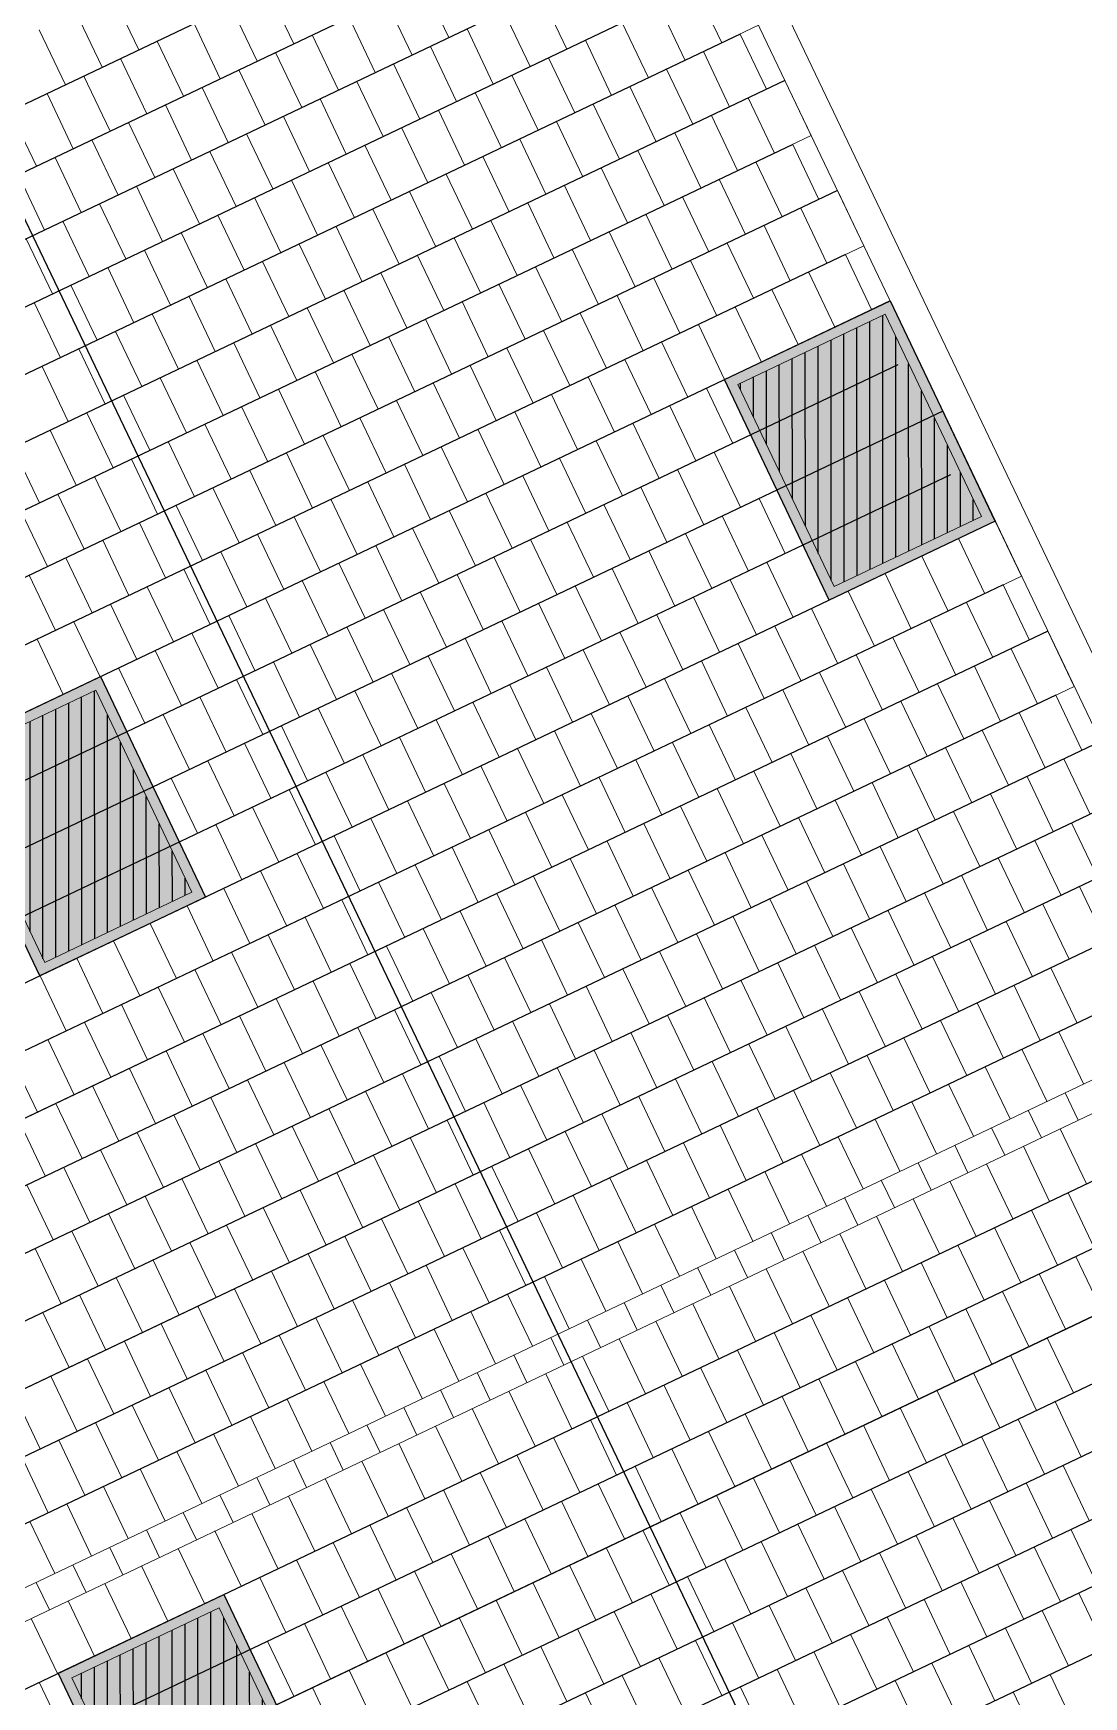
# Model space of a CAD drawing. Header units: metres. Extents: x 679599 to 680028, y 2748524 to 2748840.
# Drawn here: x 680008.64 to 680018.97, y 2748703.33 to 2748719.68 of the extents above; entities that cross this region are included whole.
import ezdxf

# ---------------------------------------------------------------- set-up
doc = ezdxf.new("R2010")
doc.units = ezdxf.units.M
doc.header["$LTSCALE"] = 5
doc.layers.add('00-AUX', color=2, linetype='Continuous', plot=False)
doc.layers.add('00-AUX Tree Pit', color=2, linetype='Continuous', plot=False)
doc.layers.add('02-L-B-Curb', color=11, linetype='Continuous', lineweight=5, plot=False)
doc.layers.add('02-L-Joints-Paviment_07_Precast Concrete Blocks 60X40', color=7, linetype='Continuous', lineweight=5, true_color=0x999999)
doc.layers.add('03-TR-Pavement_07_Precast Concrete Blocks 60X40', color=7, linetype='Continuous', lineweight=5, true_color=0x999999)
doc.layers.add('03-TR-Tree Pit_Green', color=46, linetype='Continuous')
doc.layers.add('03-TR-Tree Pit_White', color=7, linetype='Continuous', true_color=0xfcfcfc)
doc.layers.add('04-BK-Tree Pit', color=6, linetype='Continuous', lineweight=5)

# ---------------------------------------------------------------- blocks, each defined once
blk = doc.blocks.new('ALCORQUE RECTANGULAR')
at = {"layer": '03-TR-Tree Pit_Green', "ltscale": 0.3}
h = blk.add_hatch(dxfattribs=at)
h.set_pattern_fill('ANSI31', color=256, scale=0.04, angle=-45)
h.set_pattern_definition([(360, (-2068898.16958, 3428624.0145), (3e-17, 0.127), [])])
h.paths.add_polyline_path([(679903.391, 2748647.421), (679902.702, 2748648.869), (679904.689, 2748649.814), (679905.377, 2748648.367)])
at = {"layer": '03-TR-Tree Pit_White'}
h = blk.add_hatch(color=256, dxfattribs=at)
h.dxf.hatch_style = 1
h.paths.add_polyline_path([(679903.344, 2748647.288), (679902.569, 2748648.916), (679904.736, 2748649.947), (679905.511, 2748648.319)])
at = {"layer": '02-L-B-Curb'}
blk.add_lwpolyline([(679903.344, 2748647.288), (679902.569, 2748648.916), (679904.736, 2748649.947), (679905.511, 2748648.319)], close=True, dxfattribs=at)
at = {"layer": '02-L-B-Curb', "color": 6}
blk.add_lwpolyline([(679903.391, 2748647.421), (679902.702, 2748648.868), (679904.689, 2748649.814), (679905.378, 2748648.366)], close=True, dxfattribs=at)

msp = doc.modelspace()

# ---------------------------------------------------------------- linework, layer by layer
at = {"layer": '00-AUX'}
for points in [[(679988.712, 2748759.346), (680016.783, 2748700.654), (679938.873, 2748663.618)], [(680014.557, 2748721.838), (680003.179, 2748716.424)], [(680014.997, 2748721.383), (680003.115, 2748715.729)], [(680015.074, 2748720.755), (680003.305, 2748715.154)], [(680015.514, 2748720.3), (680003.774, 2748714.713)], [(680015.592, 2748719.672), (680003.684, 2748714.006)], [(680016.031, 2748719.217), (680003.874, 2748713.432)], [(680016.109, 2748718.589), (680004.063, 2748712.858)], [(680016.549, 2748718.134), (680004.447, 2748712.376)], [(680016.626, 2748717.506), (680004.443, 2748711.709)], [(680017.066, 2748717.051), (680004.632, 2748711.135)], [(680017.143, 2748716.423), (680005.043, 2748710.666)], [(680017.583, 2748715.968), (680005.012, 2748709.986)], [(680017.66, 2748715.34), (680005.201, 2748709.412)], [(680018.1, 2748714.886), (680005.637, 2748708.955)], [(680018.177, 2748714.258), (680005.581, 2748708.264)], [(680018.617, 2748713.803), (680005.77, 2748707.69)], [(680018.694, 2748713.175), (680006.233, 2748707.245)], [(680019.134, 2748712.72), (680006.149, 2748706.541)], [(680019.211, 2748712.092), (680006.339, 2748705.967)], [(680019.651, 2748711.637), (680006.529, 2748705.393)], [(680019.728, 2748711.009), (680007.087, 2748704.994)], [(680020.168, 2748710.554), (680006.908, 2748704.244)], [(679977.097, 2748688.433), (680020.801, 2748709.23)], [(679976.14, 2748687.314), (680020.879, 2748708.603)], [(679976.408, 2748686.778), (680021.318, 2748708.147)], [(679976.657, 2748686.231), (680021.396, 2748707.52)], [(679976.924, 2748685.694), (680021.835, 2748707.065)], [(679977.174, 2748685.148), (680021.913, 2748706.437)], [(679977.439, 2748684.61), (680022.352, 2748705.982)], [(679977.691, 2748684.066), (680022.43, 2748705.354)]]:
    msp.add_lwpolyline(points, dxfattribs=at)
at = {"layer": '00-AUX Tree Pit'}
for points in [[(680018.097, 2748714.885), (680016.468, 2748714.11), (680015.437, 2748716.277), (680017.065, 2748717.052)], [(680010.335, 2748711.191), (680008.707, 2748710.416), (680007.676, 2748712.583), (680009.304, 2748713.358)], [(680011.549, 2748702.169), (680009.92, 2748701.395), (680008.889, 2748703.562), (680010.517, 2748704.337)]]:
    msp.add_lwpolyline(points, close=True, dxfattribs=at)
at = {"layer": '02-L-B-Curb'}
for points in [[(680027.692, 2748695.495), (679959.257, 2748838.798)], [(679959.147, 2748838.332), (680027.421, 2748695.366)]]:
    msp.add_lwpolyline(points, dxfattribs=at)
at = {"layer": '02-L-Joints-Paviment_07_Precast Concrete Blocks 60X40'}
for p, q in [((680018.967, 2748709.354), (680018.724, 2748709.867)), ((680018.606, 2748709.183), (680018.362, 2748709.695)), ((680018.245, 2748709.011), (680018.001, 2748709.523)), ((680017.884, 2748708.839), (680017.64, 2748709.351)), ((680017.523, 2748708.667), (680017.279, 2748709.179)), ((680018.785, 2748709.268), (680018.914, 2748708.997)), ((680017.161, 2748708.495), (680016.918, 2748709.007)), ((680018.424, 2748709.096), (680018.553, 2748708.825)), ((680016.8, 2748708.323), (680016.556, 2748708.835)), ((680018.063, 2748708.924), (680018.192, 2748708.653)), ((680016.439, 2748708.151), (680016.195, 2748708.664)), ((680017.702, 2748708.752), (680017.831, 2748708.481)), ((680016.078, 2748707.979), (680015.834, 2748708.492)), ((680017.341, 2748708.58), (680017.469, 2748708.309)), ((680015.717, 2748707.808), (680015.473, 2748708.32)), ((680016.979, 2748708.408), (680017.108, 2748708.138)), ((680016.618, 2748708.237), (680016.747, 2748707.966)), ((680015.356, 2748707.636), (680015.112, 2748708.148)), ((680016.257, 2748708.065), (680016.386, 2748707.794)), ((680014.994, 2748707.464), (680014.751, 2748707.976)), ((680015.896, 2748707.893), (680016.025, 2748707.622)), ((680014.633, 2748707.292), (680014.389, 2748707.804)), ((680015.535, 2748707.721), (680015.664, 2748707.45)), ((680014.272, 2748707.12), (680014.028, 2748707.632)), ((680015.173, 2748707.549), (680015.302, 2748707.278)), ((680013.911, 2748706.948), (680013.667, 2748707.46)), ((680014.812, 2748707.377), (680014.941, 2748707.106)), ((680013.55, 2748706.776), (680013.306, 2748707.289)), ((680014.451, 2748707.205), (680014.58, 2748706.934)), ((680013.188, 2748706.604), (680012.945, 2748707.117)), ((680014.09, 2748707.033), (680014.219, 2748706.762)), ((680012.827, 2748706.433), (680012.583, 2748706.945)), ((680013.729, 2748706.861), (680013.858, 2748706.591)), ((680012.466, 2748706.261), (680012.222, 2748706.773)), ((680013.367, 2748706.69), (680013.496, 2748706.419)), ((680012.105, 2748706.089), (680011.861, 2748706.601)), ((680013.006, 2748706.518), (680013.135, 2748706.247)), ((680011.744, 2748705.917), (680011.5, 2748706.429)), ((680011.382, 2748705.745), (680011.139, 2748706.257)), ((680012.645, 2748706.346), (680012.774, 2748706.075)), ((680011.021, 2748705.573), (680010.777, 2748706.085)), ((680012.284, 2748706.174), (680012.413, 2748705.903)), ((680010.66, 2748705.401), (680010.416, 2748705.914)), ((680011.923, 2748706.002), (680012.052, 2748705.731)), ((680010.299, 2748705.229), (680010.055, 2748705.742)), ((680011.562, 2748705.83), (680011.69, 2748705.559)), ((680009.938, 2748705.057), (680009.694, 2748705.57)), ((680011.2, 2748705.658), (680011.329, 2748705.387)), ((680009.576, 2748704.886), (680009.333, 2748705.398)), ((680010.839, 2748705.486), (680010.968, 2748705.216)), ((680009.215, 2748704.714), (680008.971, 2748705.226)), ((680010.478, 2748705.315), (680010.607, 2748705.044)), ((680008.854, 2748704.542), (680008.61, 2748705.054)), ((680010.117, 2748705.143), (680010.246, 2748704.872)), ((680009.756, 2748704.971), (680009.884, 2748704.7)), ((680009.394, 2748704.799), (680009.523, 2748704.528)), ((680009.033, 2748704.627), (680009.162, 2748704.356)), ((680008.672, 2748704.455), (680008.801, 2748704.184))]:
    msp.add_line(p, q, dxfattribs=at)
for points in [[(680010.945, 2748720.119), (680011.203, 2748719.578)], [(680012.727, 2748719.638), (680012.469, 2748720.179)], [(680015.411, 2748719.586), (680015.153, 2748720.128)], [(680009.681, 2748719.518), (680009.423, 2748720.059)], [(680010.584, 2748719.947), (680010.842, 2748719.406)], [(680012.366, 2748719.466), (680012.108, 2748720.008)], [(680013.63, 2748720.067), (680013.888, 2748719.526)], [(680015.05, 2748719.414), (680014.792, 2748719.956)], [(680009.32, 2748719.346), (680009.062, 2748719.887)], [(680010.223, 2748719.776), (680010.481, 2748719.234)], [(680012.004, 2748719.294), (680011.747, 2748719.836)], [(680013.269, 2748719.895), (680013.526, 2748719.354)], [(680014.689, 2748719.242), (680014.431, 2748719.784)], [(680008.959, 2748719.174), (680008.701, 2748719.716)], [(680009.862, 2748719.604), (680010.119, 2748719.062)], [(680011.643, 2748719.122), (680011.385, 2748719.664)], [(680012.907, 2748719.724), (680013.165, 2748719.182)], [(680014.327, 2748719.07), (680014.07, 2748719.612)], [(680015.592, 2748719.672), (680015.849, 2748719.13)], [(680011.282, 2748718.95), (680011.024, 2748719.492)], [(680012.546, 2748719.552), (680012.804, 2748719.01)], [(680013.966, 2748718.898), (680013.708, 2748719.44)], [(680015.23, 2748719.5), (680015.488, 2748718.958)], [(680009.5, 2748719.432), (680009.758, 2748718.89)], [(680010.921, 2748718.778), (680010.663, 2748719.32)], [(680012.185, 2748719.38), (680012.443, 2748718.838)], [(680014.869, 2748719.328), (680015.127, 2748718.786)], [(680009.139, 2748719.26), (680009.397, 2748718.718)], [(680010.56, 2748718.606), (680010.302, 2748719.148)], [(680011.824, 2748719.208), (680012.082, 2748718.666)], [(680013.605, 2748718.727), (680013.347, 2748719.268)], [(680014.508, 2748719.156), (680014.766, 2748718.614)], [(680016.289, 2748718.675), (680016.031, 2748719.217)], [(680008.778, 2748719.088), (680009.036, 2748718.546)], [(680010.198, 2748718.435), (680009.941, 2748718.976)], [(680011.463, 2748719.036), (680011.72, 2748718.494)], [(680013.244, 2748718.555), (680012.986, 2748719.097)], [(680014.147, 2748718.984), (680014.405, 2748718.443)], [(680015.928, 2748718.503), (680015.67, 2748719.045)], [(680008.417, 2748718.916), (680008.675, 2748718.375)], [(680009.837, 2748718.263), (680009.579, 2748718.804)], [(680011.101, 2748718.864), (680011.359, 2748718.322)], [(680012.883, 2748718.383), (680012.625, 2748718.925)], [(680013.786, 2748718.812), (680014.044, 2748718.271)], [(680015.567, 2748718.332), (680015.309, 2748718.873)], [(680009.476, 2748718.091), (680009.218, 2748718.633)], [(680010.74, 2748718.692), (680010.998, 2748718.151)], [(680012.521, 2748718.211), (680012.264, 2748718.753)], [(680013.425, 2748718.641), (680013.682, 2748718.099)], [(680015.206, 2748718.16), (680014.948, 2748718.701)], [(680009.115, 2748717.919), (680008.857, 2748718.461)], [(680010.379, 2748718.52), (680010.637, 2748717.979)], [(680012.16, 2748718.039), (680011.903, 2748718.581)], [(680013.063, 2748718.469), (680013.321, 2748717.927)], [(680014.844, 2748717.988), (680014.587, 2748718.53)], [(680016.109, 2748718.589), (680016.366, 2748718.048)], [(680008.754, 2748717.747), (680008.496, 2748718.289)], [(680010.018, 2748718.349), (680010.276, 2748717.807)], [(680011.799, 2748717.867), (680011.541, 2748718.409)], [(680012.702, 2748718.297), (680012.96, 2748717.755)], [(680014.483, 2748717.816), (680014.225, 2748718.358)], [(680015.747, 2748718.418), (680016.005, 2748717.876)], [(680009.657, 2748718.177), (680009.914, 2748717.635)], [(680011.438, 2748717.695), (680011.18, 2748718.237)], [(680014.122, 2748717.644), (680013.864, 2748718.186)], [(680015.386, 2748718.246), (680015.644, 2748717.704)], [(680016.806, 2748717.592), (680016.549, 2748718.134)], [(680009.295, 2748718.005), (680009.553, 2748717.463)], [(680011.077, 2748717.524), (680010.819, 2748718.065)], [(680012.341, 2748718.125), (680012.599, 2748717.583)], [(680013.761, 2748717.472), (680013.503, 2748718.014)], [(680015.025, 2748718.074), (680015.283, 2748717.532)], [(680016.445, 2748717.42), (680016.187, 2748717.962)], [(680008.934, 2748717.833), (680009.192, 2748717.291)], [(680010.716, 2748717.352), (680010.458, 2748717.893)], [(680011.98, 2748717.953), (680012.238, 2748717.411)], [(680013.4, 2748717.3), (680013.142, 2748717.842)], [(680014.664, 2748717.902), (680014.922, 2748717.36)], [(680008.573, 2748717.661), (680008.831, 2748717.119)], [(680010.354, 2748717.18), (680010.097, 2748717.722)], [(680011.619, 2748717.781), (680011.876, 2748717.239)], [(680013.038, 2748717.128), (680012.781, 2748717.67)], [(680014.303, 2748717.73), (680014.56, 2748717.188)], [(680016.084, 2748717.249), (680015.826, 2748717.79)], [(680009.993, 2748717.008), (680009.735, 2748717.55)], [(680011.257, 2748717.609), (680011.515, 2748717.068)], [(680012.677, 2748716.957), (680012.419, 2748717.498)], [(680013.941, 2748717.558), (680014.199, 2748717.016)], [(680015.723, 2748717.077), (680015.465, 2748717.619)], [(680016.626, 2748717.506), (680016.884, 2748716.965)], [(680009.632, 2748716.836), (680009.374, 2748717.378)], [(680010.896, 2748717.437), (680011.154, 2748716.896)], [(680012.316, 2748716.785), (680012.058, 2748717.326)], [(680013.58, 2748717.386), (680013.838, 2748716.844)], [(680015.362, 2748716.905), (680015.104, 2748717.447)], [(680016.265, 2748717.335), (680016.522, 2748716.793)], [(680009.271, 2748716.664), (680009.013, 2748717.206)], [(680010.535, 2748717.266), (680010.793, 2748716.724)], [(680011.955, 2748716.613), (680011.697, 2748717.155)], [(680013.219, 2748717.214), (680013.477, 2748716.673)], [(680015, 2748716.733), (680014.743, 2748717.275)], [(680015.903, 2748717.163), (680016.161, 2748716.621)], [(680008.91, 2748716.492), (680008.652, 2748717.034)], [(680010.174, 2748717.094), (680010.432, 2748716.552)], [(680011.594, 2748716.441), (680011.336, 2748716.983)], [(680012.858, 2748717.043), (680013.116, 2748716.501)], [(680014.639, 2748716.561), (680014.381, 2748717.103)], [(680015.542, 2748716.991), (680015.8, 2748716.449)], [(680009.813, 2748716.922), (680010.07, 2748716.38)], [(680012.497, 2748716.871), (680012.755, 2748716.329)], [(680014.278, 2748716.389), (680014.02, 2748716.931)], [(680015.181, 2748716.819), (680015.439, 2748716.277)], [(680009.451, 2748716.75), (680009.709, 2748716.208)], [(680011.233, 2748716.269), (680010.975, 2748716.811)], [(680012.136, 2748716.699), (680012.393, 2748716.157)], [(680013.917, 2748716.217), (680013.659, 2748716.759)], [(680009.09, 2748716.578), (680009.348, 2748716.036)], [(680010.871, 2748716.097), (680010.614, 2748716.639)], [(680011.774, 2748716.527), (680012.032, 2748715.985)], [(680013.556, 2748716.046), (680013.298, 2748716.587)], [(680014.82, 2748716.647), (680015.078, 2748716.105)], [(680008.729, 2748716.406), (680008.987, 2748715.864)], [(680010.51, 2748715.925), (680010.252, 2748716.467)], [(680011.413, 2748716.355), (680011.671, 2748715.813)], [(680013.194, 2748715.874), (680012.937, 2748716.415)], [(680014.459, 2748716.475), (680014.716, 2748715.933)], [(680010.149, 2748715.753), (680009.891, 2748716.295)], [(680011.052, 2748716.183), (680011.31, 2748715.641)], [(680012.833, 2748715.702), (680012.575, 2748716.244)], [(680014.097, 2748716.303), (680014.355, 2748715.761)], [(680015.518, 2748715.65), (680015.26, 2748716.192)], [(680009.788, 2748715.582), (680009.53, 2748716.123)], [(680010.691, 2748716.011), (680010.949, 2748715.469)], [(680012.472, 2748715.53), (680012.214, 2748716.072)], [(680013.736, 2748716.131), (680013.994, 2748715.59)], [(680015.156, 2748715.478), (680014.899, 2748716.02)], [(680009.427, 2748715.41), (680009.169, 2748715.951)], [(680010.33, 2748715.839), (680010.587, 2748715.298)], [(680012.111, 2748715.358), (680011.853, 2748715.9)], [(680013.375, 2748715.96), (680013.633, 2748715.418)], [(680014.795, 2748715.306), (680014.537, 2748715.848)], [(680009.065, 2748715.238), (680008.808, 2748715.78)], [(680011.75, 2748715.186), (680011.492, 2748715.728)], [(680013.014, 2748715.788), (680013.272, 2748715.246)], [(680014.434, 2748715.134), (680014.176, 2748715.676)], [(680008.704, 2748715.066), (680008.446, 2748715.608)], [(680009.968, 2748715.668), (680010.226, 2748715.126)], [(680011.389, 2748715.014), (680011.131, 2748715.556)], [(680012.653, 2748715.616), (680012.911, 2748715.074)], [(680015.337, 2748715.564), (680015.595, 2748715.022)], [(680009.607, 2748715.496), (680009.865, 2748714.954)], [(680011.027, 2748714.842), (680010.77, 2748715.384)], [(680012.292, 2748715.444), (680012.549, 2748714.902)], [(680014.073, 2748714.962), (680013.815, 2748715.504)], [(680014.976, 2748715.392), (680015.234, 2748714.85)], [(680009.246, 2748715.324), (680009.504, 2748714.782)], [(680010.666, 2748714.671), (680010.408, 2748715.212)], [(680011.93, 2748715.272), (680012.188, 2748714.73)], [(680013.712, 2748714.791), (680013.454, 2748715.332)], [(680014.615, 2748715.22), (680014.872, 2748714.679)], [(680008.885, 2748715.152), (680009.143, 2748714.61)], [(680010.305, 2748714.499), (680010.047, 2748715.04)], [(680011.569, 2748715.1), (680011.827, 2748714.558)], [(680013.35, 2748714.619), (680013.093, 2748715.161)], [(680014.253, 2748715.048), (680014.511, 2748714.507)], [(680016.035, 2748714.567), (680015.777, 2748715.109)], [(680008.524, 2748714.98), (680008.781, 2748714.438)], [(680009.944, 2748714.327), (680009.686, 2748714.869)], [(680011.208, 2748714.928), (680011.466, 2748714.386)], [(680012.989, 2748714.447), (680012.731, 2748714.989)], [(680013.892, 2748714.877), (680014.15, 2748714.335)], [(680015.674, 2748714.395), (680015.416, 2748714.937)], [(680018.358, 2748714.344), (680018.1, 2748714.886)], [(680009.583, 2748714.155), (680009.325, 2748714.697)], [(680010.847, 2748714.756), (680011.105, 2748714.215)], [(680012.628, 2748714.275), (680012.37, 2748714.817)], [(680013.531, 2748714.705), (680013.789, 2748714.163)], [(680015.312, 2748714.223), (680015.055, 2748714.765)], [(680017.997, 2748714.172), (680017.739, 2748714.714)], [(680010.486, 2748714.585), (680010.743, 2748714.043)], [(680012.267, 2748714.103), (680012.009, 2748714.645)], [(680013.17, 2748714.533), (680013.428, 2748713.991)], [(680014.951, 2748714.051), (680014.693, 2748714.593)], [(680017.635, 2748714), (680017.378, 2748714.542)], [(680009.221, 2748713.983), (680008.964, 2748714.525)], [(680010.124, 2748714.413), (680010.382, 2748713.871)], [(680011.906, 2748713.931), (680011.648, 2748714.473)], [(680014.59, 2748713.879), (680014.332, 2748714.421)], [(680015.854, 2748714.481), (680016.112, 2748713.939)], [(680017.274, 2748713.828), (680017.016, 2748714.37)], [(680008.86, 2748713.811), (680008.602, 2748714.353)], [(680009.763, 2748714.241), (680010.021, 2748713.699)], [(680011.545, 2748713.759), (680011.287, 2748714.301)], [(680012.809, 2748714.361), (680013.066, 2748713.819)], [(680014.229, 2748713.708), (680013.971, 2748714.249)], [(680015.493, 2748714.309), (680015.751, 2748713.767)], [(680018.177, 2748714.258), (680018.435, 2748713.716)], [(680009.402, 2748714.069), (680009.66, 2748713.527)], [(680011.183, 2748713.587), (680010.926, 2748714.129)], [(680012.447, 2748714.189), (680012.705, 2748713.647)], [(680013.868, 2748713.536), (680013.61, 2748714.078)], [(680015.132, 2748714.137), (680015.39, 2748713.596)], [(680016.913, 2748713.656), (680016.655, 2748714.198)], [(680017.816, 2748714.086), (680018.074, 2748713.544)], [(680009.041, 2748713.897), (680009.299, 2748713.355)], [(680010.822, 2748713.416), (680010.564, 2748713.957)], [(680012.086, 2748714.017), (680012.344, 2748713.475)], [(680013.506, 2748713.364), (680013.249, 2748713.906)], [(680014.771, 2748713.965), (680015.028, 2748713.424)], [(680016.552, 2748713.484), (680016.294, 2748714.026)], [(680017.455, 2748713.914), (680017.713, 2748713.372)], [(680008.68, 2748713.725), (680008.937, 2748713.183)], [(680010.461, 2748713.244), (680010.203, 2748713.786)], [(680011.725, 2748713.845), (680011.983, 2748713.304)], [(680013.145, 2748713.192), (680012.887, 2748713.734)], [(680014.409, 2748713.794), (680014.667, 2748713.252)], [(680016.191, 2748713.313), (680015.933, 2748713.854)], [(680017.094, 2748713.742), (680017.351, 2748713.201)], [(680018.875, 2748713.261), (680018.617, 2748713.803)], [(680010.1, 2748713.072), (680009.842, 2748713.614)], [(680011.364, 2748713.674), (680011.622, 2748713.132)], [(680012.784, 2748713.02), (680012.526, 2748713.562)], [(680014.048, 2748713.622), (680014.306, 2748713.08)], [(680015.829, 2748713.141), (680015.572, 2748713.682)], [(680016.732, 2748713.57), (680016.99, 2748713.029)], [(680018.514, 2748713.089), (680018.256, 2748713.631)], [(680009.739, 2748712.9), (680009.481, 2748713.442)], [(680011.003, 2748713.502), (680011.261, 2748712.96)], [(680012.423, 2748712.848), (680012.165, 2748713.39)], [(680013.687, 2748713.45), (680013.945, 2748712.908)], [(680015.468, 2748712.969), (680015.21, 2748713.511)], [(680016.371, 2748713.399), (680016.629, 2748712.857)], [(680018.152, 2748712.917), (680017.895, 2748713.459)], [(680010.642, 2748713.33), (680010.899, 2748712.788)], [(680013.326, 2748713.278), (680013.584, 2748712.736)], [(680015.107, 2748712.797), (680014.849, 2748713.339)], [(680016.01, 2748713.227), (680016.268, 2748712.685)], [(680017.791, 2748712.745), (680017.533, 2748713.287)], [(680010.28, 2748713.158), (680010.538, 2748712.616)], [(680012.062, 2748712.676), (680011.804, 2748713.218)], [(680012.965, 2748713.106), (680013.223, 2748712.564)], [(680014.746, 2748712.625), (680014.488, 2748713.167)], [(680017.43, 2748712.574), (680017.172, 2748713.115)], [(680018.694, 2748713.175), (680018.952, 2748712.633)], [(680009.919, 2748712.986), (680010.177, 2748712.444)], [(680011.701, 2748712.504), (680011.443, 2748713.046)], [(680012.603, 2748712.934), (680012.861, 2748712.392)], [(680014.385, 2748712.453), (680014.127, 2748712.995)], [(680015.649, 2748713.055), (680015.907, 2748712.513)], [(680017.069, 2748712.402), (680016.811, 2748712.943)], [(680018.333, 2748713.003), (680018.591, 2748712.461)], [(680011.339, 2748712.333), (680011.082, 2748712.874)], [(680012.242, 2748712.762), (680012.5, 2748712.221)], [(680014.023, 2748712.281), (680013.766, 2748712.823)], [(680015.288, 2748712.883), (680015.545, 2748712.341)], [(680016.708, 2748712.23), (680016.45, 2748712.772)], [(680017.972, 2748712.831), (680018.23, 2748712.29)], [(680010.978, 2748712.161), (680010.72, 2748712.703)], [(680011.881, 2748712.59), (680012.139, 2748712.049)], [(680013.662, 2748712.109), (680013.404, 2748712.651)], [(680014.926, 2748712.711), (680015.184, 2748712.169)], [(680016.346, 2748712.058), (680016.089, 2748712.6)], [(680017.611, 2748712.659), (680017.868, 2748712.118)], [(680010.617, 2748711.989), (680010.359, 2748712.531)], [(680011.52, 2748712.419), (680011.778, 2748711.877)], [(680013.301, 2748711.938), (680013.043, 2748712.479)], [(680014.565, 2748712.539), (680014.823, 2748711.997)], [(680015.985, 2748711.886), (680015.727, 2748712.428)], [(680017.249, 2748712.488), (680017.507, 2748711.946)], [(680019.031, 2748712.006), (680018.773, 2748712.548)], [(680010.256, 2748711.817), (680009.998, 2748712.359)], [(680011.159, 2748712.247), (680011.417, 2748711.705)], [(680012.94, 2748711.766), (680012.682, 2748712.307)], [(680014.204, 2748712.367), (680014.462, 2748711.826)], [(680015.624, 2748711.714), (680015.366, 2748712.256)], [(680016.888, 2748712.316), (680017.146, 2748711.774)], [(680018.67, 2748711.834), (680018.412, 2748712.376)], [(680012.579, 2748711.594), (680012.321, 2748712.136)], [(680013.843, 2748712.195), (680014.101, 2748711.654)], [(680015.263, 2748711.542), (680015.005, 2748712.084)], [(680016.527, 2748712.144), (680016.785, 2748711.602)], [(680018.308, 2748711.663), (680018.051, 2748712.204)], [(680010.798, 2748712.075), (680011.055, 2748711.533)], [(680012.218, 2748711.422), (680011.96, 2748711.964)], [(680013.482, 2748712.024), (680013.739, 2748711.482)], [(680016.166, 2748711.972), (680016.424, 2748711.43)], [(680017.947, 2748711.491), (680017.689, 2748712.032)], [(680018.85, 2748711.92), (680019.108, 2748711.379)], [(680010.436, 2748711.903), (680010.694, 2748711.361)], [(680011.856, 2748711.25), (680011.599, 2748711.792)], [(680013.12, 2748711.852), (680013.378, 2748711.31)], [(680014.902, 2748711.37), (680014.644, 2748711.912)], [(680015.805, 2748711.8), (680016.063, 2748711.258)], [(680017.586, 2748711.319), (680017.328, 2748711.861)], [(680011.495, 2748711.078), (680011.237, 2748711.62)], [(680012.759, 2748711.68), (680013.017, 2748711.138)], [(680014.541, 2748711.199), (680014.283, 2748711.74)], [(680015.444, 2748711.628), (680015.701, 2748711.086)], [(680017.225, 2748711.147), (680016.967, 2748711.689)], [(680018.489, 2748711.748), (680018.747, 2748711.207)], [(680011.134, 2748710.906), (680010.876, 2748711.448)], [(680012.398, 2748711.508), (680012.656, 2748710.966)], [(680014.179, 2748711.027), (680013.922, 2748711.568)], [(680015.082, 2748711.456), (680015.34, 2748710.915)], [(680016.864, 2748710.975), (680016.606, 2748711.517)], [(680018.128, 2748711.577), (680018.386, 2748711.035)], [(680010.773, 2748710.734), (680010.515, 2748711.276)], [(680012.037, 2748711.336), (680012.295, 2748710.794)], [(680013.818, 2748710.855), (680013.56, 2748711.397)], [(680014.721, 2748711.284), (680014.979, 2748710.743)], [(680016.502, 2748710.803), (680016.245, 2748711.345)], [(680017.767, 2748711.405), (680018.024, 2748710.863)], [(680019.187, 2748710.752), (680018.929, 2748711.293)], [(680010.412, 2748710.562), (680010.154, 2748711.104)], [(680011.676, 2748711.164), (680011.933, 2748710.622)], [(680013.457, 2748710.683), (680013.199, 2748711.225)], [(680014.36, 2748711.113), (680014.618, 2748710.571)], [(680016.141, 2748710.631), (680015.883, 2748711.173)], [(680017.405, 2748711.233), (680017.663, 2748710.691)], [(680018.826, 2748710.58), (680018.568, 2748711.121)], [(680010.05, 2748710.391), (680009.793, 2748710.932)], [(680011.314, 2748710.992), (680011.572, 2748710.451)], [(680013.096, 2748710.511), (680012.838, 2748711.053)], [(680013.999, 2748710.941), (680014.257, 2748710.399)], [(680015.78, 2748710.459), (680015.522, 2748711.001)], [(680017.044, 2748711.061), (680017.302, 2748710.519)], [(680018.464, 2748710.408), (680018.207, 2748710.95)], [(680010.953, 2748710.82), (680011.211, 2748710.279)], [(680012.735, 2748710.339), (680012.477, 2748710.881)], [(680013.638, 2748710.769), (680013.895, 2748710.227)], [(680015.419, 2748710.288), (680015.161, 2748710.829)], [(680016.683, 2748710.889), (680016.941, 2748710.347)], [(680018.103, 2748710.236), (680017.845, 2748710.778)], [(680009.689, 2748710.219), (680009.431, 2748710.76)], [(680010.592, 2748710.649), (680010.85, 2748710.107)], [(680012.373, 2748710.167), (680012.116, 2748710.709)], [(680015.058, 2748710.116), (680014.8, 2748710.657)], [(680016.322, 2748710.717), (680016.58, 2748710.175)], [(680017.742, 2748710.064), (680017.484, 2748710.606)], [(680009.328, 2748710.047), (680009.07, 2748710.589)], [(680010.231, 2748710.477), (680010.489, 2748709.935)], [(680012.012, 2748709.995), (680011.754, 2748710.537)], [(680013.276, 2748710.597), (680013.534, 2748710.055)], [(680014.696, 2748709.944), (680014.439, 2748710.486)], [(680015.961, 2748710.545), (680016.218, 2748710.004)], [(680018.645, 2748710.494), (680018.903, 2748709.952)], [(680008.967, 2748709.875), (680008.709, 2748710.417)], [(680009.87, 2748710.305), (680010.128, 2748709.763)], [(680011.651, 2748709.824), (680011.393, 2748710.365)], [(680012.915, 2748710.425), (680013.173, 2748709.883)], [(680014.335, 2748709.772), (680014.077, 2748710.314)], [(680015.599, 2748710.373), (680015.857, 2748709.832)], [(680017.381, 2748709.892), (680017.123, 2748710.434)], [(680018.284, 2748710.322), (680018.542, 2748709.78)], [(680009.509, 2748710.133), (680009.766, 2748709.591)], [(680011.29, 2748709.652), (680011.032, 2748710.193)], [(680012.554, 2748710.253), (680012.812, 2748709.711)], [(680013.974, 2748709.6), (680013.716, 2748710.142)], [(680015.238, 2748710.202), (680015.496, 2748709.66)], [(680017.02, 2748709.72), (680016.762, 2748710.262)], [(680017.923, 2748710.15), (680018.18, 2748709.608)], [(680009.147, 2748709.961), (680009.405, 2748709.419)], [(680010.929, 2748709.48), (680010.671, 2748710.022)], [(680012.193, 2748710.081), (680012.451, 2748709.54)], [(680013.613, 2748709.428), (680013.355, 2748709.97)], [(680014.877, 2748710.03), (680015.135, 2748709.488)], [(680016.658, 2748709.548), (680016.401, 2748710.09)], [(680017.561, 2748709.978), (680017.819, 2748709.436)], [(680008.786, 2748709.789), (680009.044, 2748709.247)], [(680010.567, 2748709.308), (680010.31, 2748709.85)], [(680011.832, 2748709.909), (680012.089, 2748709.368)], [(680013.252, 2748709.256), (680012.994, 2748709.798)], [(680014.516, 2748709.858), (680014.774, 2748709.316)], [(680016.297, 2748709.377), (680016.039, 2748709.918)], [(680017.2, 2748709.806), (680017.458, 2748709.264)], [(680010.206, 2748709.136), (680009.948, 2748709.678)], [(680011.47, 2748709.738), (680011.728, 2748709.196)], [(680012.891, 2748709.084), (680012.633, 2748709.626)], [(680014.155, 2748709.686), (680014.413, 2748709.144)], [(680015.936, 2748709.205), (680015.678, 2748709.746)], [(680016.839, 2748709.634), (680017.097, 2748709.093)], [(680008.425, 2748709.617), (680008.683, 2748709.076)], [(680009.845, 2748708.964), (680009.587, 2748709.506)], [(680011.109, 2748709.566), (680011.367, 2748709.024)], [(680013.793, 2748709.514), (680014.051, 2748708.972)], [(680015.575, 2748709.033), (680015.317, 2748709.575)], [(680016.478, 2748709.463), (680016.736, 2748708.921)], [(680009.484, 2748708.792), (680009.226, 2748709.334)], [(680010.748, 2748709.394), (680011.006, 2748708.852)], [(680012.529, 2748708.913), (680012.272, 2748709.454)], [(680013.432, 2748709.342), (680013.69, 2748708.8)], [(680015.214, 2748708.861), (680014.956, 2748709.403)], [(680009.123, 2748708.62), (680008.865, 2748709.162)], [(680010.387, 2748709.222), (680010.645, 2748708.68)], [(680012.168, 2748708.741), (680011.91, 2748709.282)], [(680013.071, 2748709.17), (680013.329, 2748708.629)], [(680014.852, 2748708.689), (680014.595, 2748709.231)], [(680016.117, 2748709.291), (680016.374, 2748708.749)], [(680008.761, 2748708.449), (680008.504, 2748708.99)], [(680010.026, 2748709.05), (680010.283, 2748708.508)], [(680011.807, 2748708.569), (680011.549, 2748709.111)], [(680012.71, 2748708.998), (680012.968, 2748708.457)], [(680014.491, 2748708.517), (680014.233, 2748709.059)], [(680015.755, 2748709.119), (680016.013, 2748708.577)], [(680009.664, 2748708.878), (680009.922, 2748708.336)], [(680011.446, 2748708.397), (680011.188, 2748708.939)], [(680012.349, 2748708.827), (680012.607, 2748708.285)], [(680014.13, 2748708.345), (680013.872, 2748708.887)], [(680015.394, 2748708.947), (680015.652, 2748708.405)], [(680018.995, 2748708.371), (680018.737, 2748708.913)], [(680009.303, 2748708.706), (680009.561, 2748708.165)], [(680011.085, 2748708.225), (680010.827, 2748708.767)], [(680011.988, 2748708.655), (680012.245, 2748708.113)], [(680013.769, 2748708.173), (680013.511, 2748708.715)], [(680015.033, 2748708.775), (680015.291, 2748708.233)], [(680018.633, 2748708.199), (680018.376, 2748708.741)], [(680008.942, 2748708.534), (680009.2, 2748707.993)], [(680010.723, 2748708.053), (680010.466, 2748708.595)], [(680011.626, 2748708.483), (680011.884, 2748707.941)], [(680013.408, 2748708.002), (680013.15, 2748708.543)], [(680014.672, 2748708.603), (680014.93, 2748708.061)], [(680018.272, 2748708.027), (680018.014, 2748708.569)], [(680008.581, 2748708.363), (680008.839, 2748707.821)], [(680010.362, 2748707.881), (680010.104, 2748708.423)], [(680013.046, 2748707.83), (680012.789, 2748708.371)], [(680014.311, 2748708.431), (680014.568, 2748707.889)], [(680017.911, 2748707.855), (680017.653, 2748708.397)], [(680010.001, 2748707.709), (680009.743, 2748708.251)], [(680011.265, 2748708.311), (680011.523, 2748707.769)], [(680012.685, 2748707.658), (680012.427, 2748708.2)], [(680013.949, 2748708.259), (680014.207, 2748707.718)], [(680017.55, 2748707.683), (680017.292, 2748708.225)], [(680019.073, 2748707.743), (680018.815, 2748708.285)], [(680009.64, 2748707.538), (680009.382, 2748708.079)], [(680010.904, 2748708.139), (680011.162, 2748707.597)], [(680012.324, 2748707.486), (680012.066, 2748708.028)], [(680013.588, 2748708.088), (680013.846, 2748707.546)], [(680017.189, 2748707.511), (680016.931, 2748708.053)], [(680018.712, 2748707.571), (680018.454, 2748708.113)], [(680009.279, 2748707.366), (680009.021, 2748707.907)], [(680010.543, 2748707.967), (680010.801, 2748707.425)], [(680011.963, 2748707.314), (680011.705, 2748707.856)], [(680013.227, 2748707.916), (680013.485, 2748707.374)], [(680016.828, 2748707.34), (680016.57, 2748707.882)], [(680018.35, 2748707.4), (680018.092, 2748707.942)], [(680008.917, 2748707.194), (680008.66, 2748707.736)], [(680010.182, 2748707.795), (680010.439, 2748707.254)], [(680011.602, 2748707.142), (680011.344, 2748707.684)], [(680012.866, 2748707.744), (680013.124, 2748707.202)], [(680016.466, 2748707.168), (680016.208, 2748707.71)], [(680017.989, 2748707.228), (680017.731, 2748707.77)], [(680009.82, 2748707.623), (680010.078, 2748707.082)], [(680011.24, 2748706.97), (680010.983, 2748707.512)], [(680012.505, 2748707.572), (680012.762, 2748707.03)], [(680016.105, 2748706.996), (680015.847, 2748707.538)], [(680017.628, 2748707.056), (680017.37, 2748707.598)], [(680019.151, 2748707.116), (680018.893, 2748707.658)], [(680009.459, 2748707.452), (680009.717, 2748706.91)], [(680010.879, 2748706.798), (680010.621, 2748707.34)], [(680012.143, 2748707.4), (680012.401, 2748706.858)], [(680015.744, 2748706.824), (680015.486, 2748707.366)], [(680017.267, 2748706.884), (680017.009, 2748707.426)], [(680018.789, 2748706.944), (680018.531, 2748707.486)], [(680009.098, 2748707.28), (680009.356, 2748706.738)], [(680011.782, 2748707.228), (680012.04, 2748706.686)], [(680015.383, 2748706.652), (680015.125, 2748707.194)], [(680016.906, 2748706.712), (680016.648, 2748707.254)], [(680018.428, 2748706.772), (680018.17, 2748707.314)], [(680008.737, 2748707.108), (680008.995, 2748706.566)], [(680010.518, 2748706.627), (680010.26, 2748707.168)], [(680011.421, 2748707.056), (680011.679, 2748706.514)], [(680015.022, 2748706.48), (680014.764, 2748707.022)], [(680016.544, 2748706.54), (680016.286, 2748707.082)], [(680018.067, 2748706.601), (680017.809, 2748707.142)], [(680010.157, 2748706.455), (680009.899, 2748706.996)], [(680011.06, 2748706.884), (680011.318, 2748706.343)], [(680014.66, 2748706.308), (680014.402, 2748706.85)], [(680016.183, 2748706.368), (680015.925, 2748706.91)], [(680017.706, 2748706.429), (680017.448, 2748706.971)], [(680018.867, 2748706.317), (680018.61, 2748706.859)], [(680009.796, 2748706.283), (680009.538, 2748706.825)], [(680010.699, 2748706.713), (680010.957, 2748706.171)], [(680015.822, 2748706.196), (680015.564, 2748706.738)], [(680017.345, 2748706.257), (680017.087, 2748706.799)], [(680018.506, 2748706.145), (680018.248, 2748706.687)], [(680009.435, 2748706.111), (680009.177, 2748706.653)], [(680010.338, 2748706.541), (680010.595, 2748705.999)], [(680014.299, 2748706.136), (680014.041, 2748706.678)], [(680015.461, 2748706.025), (680015.203, 2748706.567)], [(680016.983, 2748706.085), (680016.726, 2748706.627)], [(680009.073, 2748705.939), (680008.816, 2748706.481)], [(680009.976, 2748706.369), (680010.234, 2748705.827)], [(680013.938, 2748705.965), (680013.68, 2748706.506)], [(680015.1, 2748705.853), (680014.842, 2748706.395)], [(680016.622, 2748705.913), (680016.364, 2748706.455)], [(680018.145, 2748705.973), (680017.887, 2748706.515)], [(680008.712, 2748705.767), (680008.454, 2748706.309)], [(680009.615, 2748706.197), (680009.873, 2748705.655)], [(680013.577, 2748705.793), (680013.319, 2748706.335)], [(680014.738, 2748705.681), (680014.481, 2748706.223)], [(680016.261, 2748705.741), (680016.003, 2748706.283)], [(680017.784, 2748705.801), (680017.526, 2748706.343)], [(680018.945, 2748705.69), (680018.687, 2748706.232)], [(680013.216, 2748705.621), (680012.958, 2748706.163)], [(680014.377, 2748705.509), (680014.119, 2748706.051)], [(680015.9, 2748705.569), (680015.642, 2748706.111)], [(680017.423, 2748705.629), (680017.165, 2748706.171)], [(680018.584, 2748705.518), (680018.326, 2748706.06)], [(680009.254, 2748706.025), (680009.512, 2748705.483)], [(680012.854, 2748705.449), (680012.597, 2748705.991)], [(680014.016, 2748705.337), (680013.758, 2748705.879)], [(680015.539, 2748705.397), (680015.281, 2748705.939)], [(680017.061, 2748705.457), (680016.804, 2748705.999)], [(680018.223, 2748705.346), (680017.965, 2748705.888)], [(680008.893, 2748705.853), (680009.151, 2748705.311)], [(680012.493, 2748705.277), (680012.235, 2748705.819)], [(680013.655, 2748705.165), (680013.397, 2748705.707)], [(680015.177, 2748705.226), (680014.92, 2748705.768)], [(680016.7, 2748705.286), (680016.442, 2748705.827)], [(680017.862, 2748705.174), (680017.604, 2748705.716)], [(680008.532, 2748705.681), (680008.789, 2748705.139)], [(680012.132, 2748705.105), (680011.874, 2748705.647)], [(680014.816, 2748705.054), (680014.558, 2748705.596)], [(680016.339, 2748705.114), (680016.081, 2748705.656)], [(680017.501, 2748705.002), (680017.243, 2748705.544)], [(680019.023, 2748705.062), (680018.766, 2748705.604)], [(680011.771, 2748704.933), (680011.513, 2748705.475)], [(680013.294, 2748704.993), (680013.036, 2748705.535)], [(680014.455, 2748704.882), (680014.197, 2748705.424)], [(680015.978, 2748704.942), (680015.72, 2748705.484)], [(680018.662, 2748704.89), (680018.404, 2748705.432)], [(680011.41, 2748704.761), (680011.152, 2748705.303)], [(680012.932, 2748704.822), (680012.675, 2748705.363)], [(680014.094, 2748704.71), (680013.836, 2748705.252)], [(680015.617, 2748704.77), (680015.359, 2748705.312)], [(680017.139, 2748704.83), (680016.881, 2748705.372)], [(680018.301, 2748704.718), (680018.043, 2748705.26)], [(680011.048, 2748704.59), (680010.791, 2748705.131)], [(680012.571, 2748704.65), (680012.313, 2748705.192)], [(680013.733, 2748704.538), (680013.475, 2748705.08)], [(680015.256, 2748704.598), (680014.998, 2748705.14)], [(680016.778, 2748704.658), (680016.52, 2748705.2)], [(680017.94, 2748704.546), (680017.682, 2748705.088)], [(680010.687, 2748704.418), (680010.429, 2748704.96)], [(680012.21, 2748704.478), (680011.952, 2748705.02)], [(680013.371, 2748704.366), (680013.114, 2748704.908)], [(680014.894, 2748704.426), (680014.636, 2748704.968)], [(680016.417, 2748704.486), (680016.159, 2748705.028)], [(680017.579, 2748704.375), (680017.321, 2748704.916)], [(680019.101, 2748704.435), (680018.843, 2748704.977)], [(680010.326, 2748704.246), (680010.068, 2748704.788)], [(680011.849, 2748704.306), (680011.591, 2748704.848)], [(680013.01, 2748704.194), (680012.752, 2748704.736)], [(680014.533, 2748704.254), (680014.275, 2748704.796)], [(680016.056, 2748704.315), (680015.798, 2748704.857)], [(680017.217, 2748704.203), (680016.96, 2748704.745)], [(680018.74, 2748704.263), (680018.482, 2748704.805)], [(680009.965, 2748704.074), (680009.707, 2748704.616)], [(680011.488, 2748704.134), (680011.23, 2748704.676)], [(680012.649, 2748704.023), (680012.391, 2748704.564)], [(680014.172, 2748704.082), (680013.914, 2748704.624)], [(680015.695, 2748704.143), (680015.437, 2748704.685)], [(680016.856, 2748704.031), (680016.598, 2748704.573)], [(680018.379, 2748704.091), (680018.121, 2748704.633)], [(680009.604, 2748703.902), (680009.346, 2748704.444)], [(680011.126, 2748703.962), (680010.869, 2748704.504)], [(680012.288, 2748703.851), (680012.03, 2748704.393)], [(680013.811, 2748703.911), (680013.553, 2748704.452)], [(680015.333, 2748703.971), (680015.075, 2748704.513)], [(680016.495, 2748703.859), (680016.237, 2748704.401)], [(680018.018, 2748703.919), (680017.76, 2748704.461)], [(680009.243, 2748703.73), (680008.985, 2748704.272)], [(680013.45, 2748703.739), (680013.192, 2748704.281)], [(680014.972, 2748703.799), (680014.714, 2748704.341)], [(680016.134, 2748703.687), (680015.876, 2748704.229)], [(680017.656, 2748703.747), (680017.399, 2748704.289)], [(680019.179, 2748703.807), (680018.921, 2748704.349)], [(680008.881, 2748703.558), (680008.623, 2748704.1)], [(680011.927, 2748703.679), (680011.669, 2748704.221)], [(680013.088, 2748703.567), (680012.83, 2748704.109)], [(680014.611, 2748703.627), (680014.353, 2748704.169)], [(680017.295, 2748703.575), (680017.037, 2748704.117)], [(680018.818, 2748703.635), (680018.56, 2748704.177)], [(680011.566, 2748703.507), (680011.308, 2748704.049)], [(680012.727, 2748703.395), (680012.469, 2748703.937)], [(680014.25, 2748703.455), (680013.992, 2748703.997)], [(680015.773, 2748703.515), (680015.515, 2748704.057)], [(680016.934, 2748703.404), (680016.676, 2748703.946)], [(680018.457, 2748703.464), (680018.199, 2748704.005)], [(680011.204, 2748703.335), (680010.946, 2748703.877)], [(680012.366, 2748703.223), (680012.108, 2748703.765)], [(680013.889, 2748703.283), (680013.631, 2748703.825)], [(680015.411, 2748703.343), (680015.154, 2748703.885)], [(680016.573, 2748703.232), (680016.315, 2748703.774)], [(680018.096, 2748703.292), (680017.838, 2748703.834)], [(680012.005, 2748703.051), (680011.747, 2748703.593)], [(680013.527, 2748703.112), (680013.27, 2748703.653)], [(680015.05, 2748703.171), (680014.792, 2748703.713)], [(680016.212, 2748703.06), (680015.954, 2748703.602)], [(680017.735, 2748703.12), (680017.477, 2748703.662)], [(680008.959, 2748702.931), (680008.701, 2748703.473)], [(680011.644, 2748702.879), (680011.386, 2748703.421)], [(680013.166, 2748702.94), (680012.908, 2748703.482)], [(680014.689, 2748703), (680014.431, 2748703.541)], [(680015.851, 2748702.888), (680015.593, 2748703.43)], [(680017.373, 2748702.948), (680017.115, 2748703.49)], [(680018.896, 2748703.008), (680018.638, 2748703.55)], [(680014.328, 2748702.828), (680014.07, 2748703.37)], [(680018.535, 2748702.836), (680018.277, 2748703.378)]]:
    msp.add_lwpolyline(points, dxfattribs=at)
at = {"layer": '03-TR-Pavement_07_Precast Concrete Blocks 60X40'}
for p, q in [((680002.927, 2748716.304), (680014.739, 2748721.924)), ((680003.117, 2748715.729), (680014.997, 2748721.383)), ((680003.307, 2748715.155), (680015.256, 2748720.841)), ((680003.496, 2748714.581), (680015.514, 2748720.3)), ((680003.686, 2748714.007), (680015.773, 2748719.759)), ((680003.876, 2748713.433), (680016.031, 2748719.217)), ((680004.065, 2748712.858), (680016.29, 2748718.676)), ((680004.255, 2748712.284), (680016.549, 2748718.134)), ((680004.444, 2748711.71), (680016.807, 2748717.593)), ((680004.634, 2748711.136), (680017.066, 2748717.051)), ((680009.562, 2748712.816), (680015.695, 2748715.735)), ((680009.82, 2748712.274), (680015.953, 2748715.193)), ((680005.393, 2748708.839), (680018.1, 2748714.886)), ((680010.078, 2748711.733), (680016.211, 2748714.651)), ((680005.582, 2748708.265), (680018.358, 2748714.344)), ((680005.772, 2748707.69), (680018.617, 2748713.803)), ((680005.962, 2748707.116), (680018.876, 2748713.261)), ((680006.151, 2748706.542), (680019.134, 2748712.72)), ((680006.341, 2748705.968), (680019.393, 2748712.179)), ((680006.531, 2748705.393), (680019.651, 2748711.637)), ((680006.72, 2748704.819), (680019.91, 2748711.096)), ((680006.91, 2748704.245), (680020.168, 2748710.554)), ((680007.089, 2748703.702), (680020.417, 2748710.044))]:
    msp.add_line(p, q, dxfattribs=at)
for points in [[(680020.543, 2748709.772), (679976.839, 2748688.975)], [(680020.801, 2748709.23), (679963.793, 2748682.102)], [(680019.43, 2748707.913), (680010.775, 2748703.795)], [(680019.688, 2748707.372), (680011.033, 2748703.253)], [(680021.835, 2748707.064), (679976.924, 2748685.693)], [(680019.946, 2748706.83), (680011.291, 2748702.711)], [(680022.109, 2748706.531), (679937.293, 2748666.17)], [(680022.367, 2748705.989), (679997.069, 2748693.95)], [(680022.625, 2748705.447), (679997.327, 2748693.408)]]:
    msp.add_lwpolyline(points, dxfattribs=at)

# ---------------------------------------------------------------- block references
at = {"layer": '04-BK-Tree Pit', "rotation": 90}
for p in [(3428665.384, 2068811.541), (3428657.623, 2068807.847), (3428658.836, 2068798.826)]:
    msp.add_blockref('ALCORQUE RECTANGULAR', p, dxfattribs=at)

doc.saveas('drawing.dxf')
